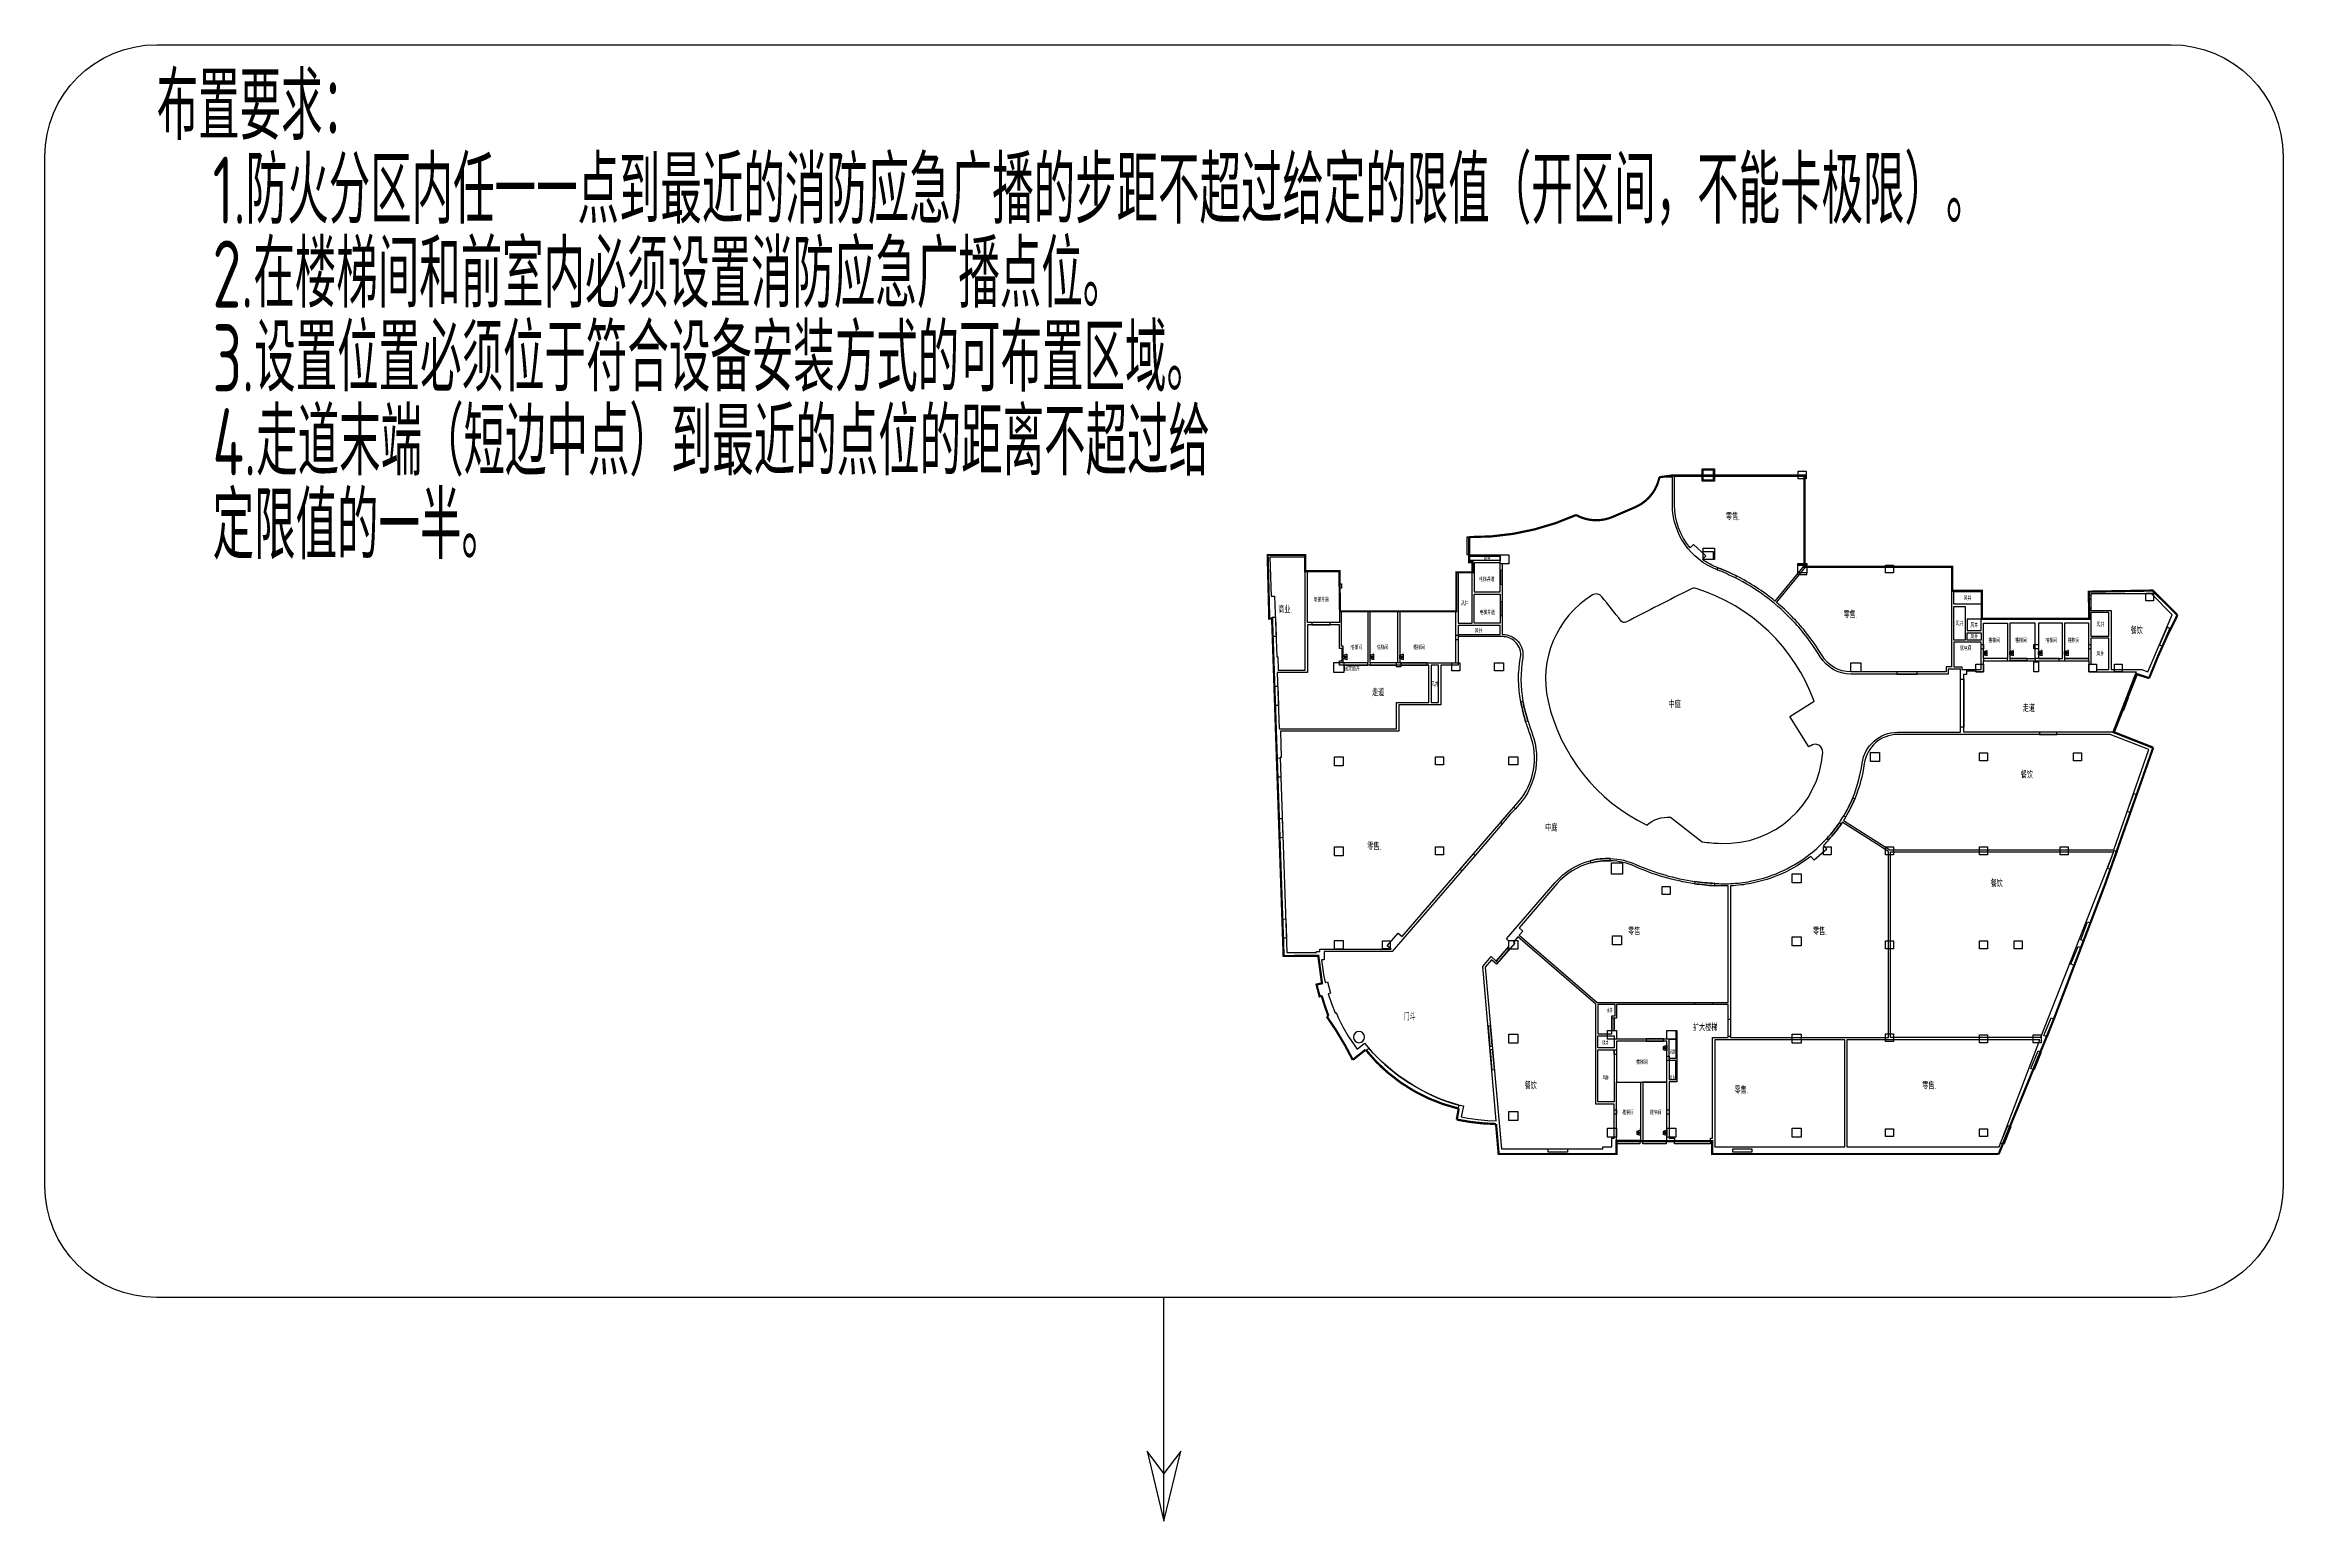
# Model space of a CAD drawing. Header units: millimetres. Extents: x 0 to 4164250, y 0 to 1261500.
# Drawn here: x 2065750 to 2265750, y 128000 to 260000 of the extents above; entities that cross this region are included whole.
import ezdxf
from ezdxf.enums import TextEntityAlignment as Align

# ---------------------------------------------------------------- set-up
doc = ezdxf.new("R2010")
doc.units = ezdxf.units.MM
doc.header["$LTSCALE"] = 1000
doc.linetypes.add('DASH', pattern=[0.35, 0.25, -0.1])
doc.layers.add('AD-AREA-DIVD', color=1, linetype='Continuous', true_color=0xff0000)
for name, color, linetype in [('AD-AREA-OUTL', 31, 'Continuous'), ('AD-NAME-ROOM', 9, 'Continuous'), ('E-FAS-DEVC', 3, 'Continuous'), ('E-UNIV-DIAG', 2, 'Continuous'), ('E-UNIV-EL', 140, 'Continuous'), ('E-UNIV-NOTE', 6, 'Continuous'), ('柱子', 7, 'Continuous'), ('门窗框线', 114, 'Continuous')]:
    doc.layers.add(name, color=color, linetype=linetype)
doc.styles.add('TH-STYLE3', font='tssdeng.shx', dxfattribs={"width": 0.65, "bigfont": 'tssdchn.shx'})

# ---------------------------------------------------------------- blocks, each defined once
blk = doc.blocks.new('E-BFAS410-4')
blk.add_lwpolyline([(-2.5, -1.5), (-1.5, 1.5), (1.5, 1.5), (2.5, -1.5)], close=True)
at = {"layer": 'E-UNIV-EL'}
for p, q in [((0, 0.5), (-0.8, 0.5)), ((-0.8, 0.5), (-0.8, -0.5)), ((0, 0.5), (0.8, 1.2)), ((0, -0.5), (0, 0.5)), ((0.8, 1.2), (0.8, -1.2)), ((0, -0.5), (-0.8, -0.5)), ((0, -0.5), (0.8, -1.2))]:
    blk.add_line(p, q, dxfattribs=at)
at = {"layer": 'E-UNIV-EL', "style": 'TH-STYLE3', "width": 0.5}
blk.add_attdef('F', text='', height=1.5, dxfattribs=at).set_placement((3.5, -1.2), align=Align.MIDDLE)

msp = doc.modelspace()

# ---------------------------------------------------------------- linework, layer by layer
at = {"layer": 'AD-AREA-DIVD', "linetype": 'DASH', "ltscale": 2, "const_width": 200}
msp.add_lwpolyline([(2256297.86, 209010.85, 0.027793692), (2253768.2, 203372.04), (2252680.5, 203730.2), (2250615.71, 198537.09), (2254129.92, 197157.12, -0.018497551), (2240331.26, 160833.9), (2214723.03, 160833.91), (2214723.03, 161983.91), (2206173.03, 161983.91), (2206173.03, 160833.91), (2195650.8, 160833.91), (2195416.8, 163513.1, -0.047494855), (2191907.17, 163911.88), (2192086.69, 164889.89, -0.166932705), (2183761.81, 170156.21), (2182614.42, 169248.98, 0.038836248), (2180300.01, 173117.87), (2180440.56, 173177.58, -0.01876645), (2179836.45, 174982.41), (2179653.13, 174927.85), (2179378.3, 175978.92), (2179865.67, 176093.9), (2179536, 178547.9), (2176438.05, 178533.91), (2175406.44, 208697.5), (2175156.59, 208688.95), (2175011.85, 214383.9), (2178371.35, 214383.91), (2178371.35, 212933.91), (2181421.35, 212933.91), (2181473.03, 209343.91), (2191873.03, 209343.91), (2191873.03, 212833.91), (2193323.03, 212833.91), (2193323.03, 213733.91), (2193021.35, 213733.91), (2193021.35, 215983.91, 0.108474649), (2202567.72, 217956.8, 0.232535743), (2205841.84, 217793), (2207841.84, 218655.05, 0.246120268), (2210013.38, 221333.91), (2211123.03, 221483.91), (2222973.03, 221483.91), (2222973.03, 213333.91), (2236173.03, 213333.91), (2236173.03, 211183.91), (2238823.03, 211183.91), (2238823.03, 208673.91), (2248423.03, 208673.91), (2248371.35, 211103.91), (2254092.8, 211203.91)], format="xyb", close=True, dxfattribs=at)
at = {"layer": 'AD-AREA-OUTL'}
for points in [[(2213821.35, 222083.92), (2214921.35, 222083.92), (2214921.35, 220983.92), (2213821.35, 220983.92)], [(2178371.35, 204083.91), (2178371.35, 214183.91), (2175218.8, 214183.91), (2175337.73, 210706.58), (2175637.56, 210716.83), (2175823.78, 205271.74), (2175923.72, 205275.15), (2175964.46, 204083.91)], [(2193021.35, 214283.91), (2195770.81, 214283.91), (2195770.81, 213883.91), (2193021.35, 213883.91)], [(2181421.35, 208333.91), (2178571.35, 208333.91), (2178571.35, 212933.91), (2181421.35, 212933.91)], [(2193271.35, 212783.91), (2192021.35, 212783.91), (2192021.35, 208283.91), (2193271.35, 208283.91)], [(2193471.35, 211083.91), (2195771.35, 211083.91), (2195771.35, 213683.91), (2193471.35, 213683.91)], [(2193471.35, 210883.91), (2195771.35, 210883.91), (2195771.35, 208283.91), (2193471.35, 208283.91)], [(2236321.35, 211133.91), (2238771.35, 211133.91), (2238771.35, 209983.91), (2236321.35, 209983.91)], [(2248571.35, 210903.91), (2248571.35, 209433.91), (2250371.35, 209433.91), (2250371.35, 204133.91), (2253129.07, 204133.91), (2253643.41, 203924.44), (2255840.01, 209032.44), (2253968.54, 210903.91)], [(2189421.35, 204533.91), (2181421.35, 204533.91), (2181421.35, 204933.91), (2181671.35, 204933.91), (2181671.35, 206033.91), (2181421.35, 206033.91), (2181421.35, 208133.91), (2178571.35, 208133.91), (2178571.35, 203883.91), (2175871.24, 203883.91), (2176043.96, 198833.91), (2186521.35, 198833.91), (2186521.35, 201183.91), (2189421.35, 201183.91)], [(2181621.35, 209323.91), (2183971.35, 209323.91), (2183971.35, 204733.91), (2181771.35, 204733.91), (2181771.35, 206233.91), (2181621.35, 206233.91)], [(2184171.35, 209323.91), (2186621.35, 209323.91), (2186621.35, 204733.91), (2184171.35, 204733.91)], [(2191821.35, 209323.91), (2186821.35, 209323.91), (2186821.35, 204733.91), (2191821.35, 204733.91)], [(2195771.35, 208083.91), (2192021.35, 208083.91), (2192021.35, 207283.91), (2195771.35, 207283.91)], [(2237321.35, 206783.91), (2236321.35, 206783.91), (2236321.35, 209783.91), (2237321.35, 209783.91)], [(2238771.35, 208633.91), (2237521.35, 208633.91), (2237521.35, 207633.91), (2238771.35, 207633.91)], [(2238971.35, 208303.91), (2241121.35, 208303.91), (2241121.35, 205143.91), (2238971.35, 205143.91)], [(2241321.35, 205133.91), (2243571.35, 205133.91), (2243571.35, 208303.91), (2241321.35, 208303.91)], [(2243871.35, 205123.91), (2246021.35, 205123.91), (2246021.35, 208293.91), (2243871.35, 208293.91)], [(2246221.35, 205123.91), (2248371.35, 205123.91), (2248371.35, 208293.91), (2246221.35, 208293.91)], [(2250171.36, 209233.91), (2248571.35, 209233.91), (2248571.35, 207133.91), (2250171.36, 207133.91)], [(2236321.35, 206583.91), (2236321.35, 204383.91), (2237021.35, 204383.91), (2237021.35, 204133.91), (2238771.35, 204133.91), (2238771.35, 206583.91)], [(2237521.35, 207433.91), (2238771.35, 207433.91), (2238771.35, 206783.91), (2237521.35, 206783.91)], [(2250171.35, 204133.91), (2250171.13, 206933.48), (2248571.35, 206933.91), (2248571.35, 204633.92), (2249071.37, 204633.91), (2249071.37, 204133.91)], [(2190271.35, 204533.91), (2189621.35, 204533.91), (2189621.35, 201183.91), (2190271.35, 201183.91)], [(2250538.85, 198533.91), (2237221.35, 198533.91), (2237221.35, 203733.91), (2237471.35, 203733.91), (2237471.35, 204033.91), (2238271.35, 204033.91), (2238271.34, 203933.91), (2238971.34, 203933.91), (2238971.35, 204933.91), (2248371.35, 204933.91), (2248371.35, 203933.91), (2252600, 203933.91)], [(2230671.35, 187833.91), (2250588.52, 187833.91), (2244076.36, 171233.91), (2230671.35, 171233.91)], [(2195914.26, 161283.91), (2204971.35, 161283.91), (2204971.35, 161483.91), (2205771.35, 161483.91), (2205771.35, 162233.91), (2205971.35, 162233.91), (2205971.35, 165283.91), (2204321.35, 165283.91), (2204321.35, 174238.12), (2197366.25, 180239.99), (2196972.55, 179783.75), (2197086.11, 179685.76), (2195461.75, 177803.41), (2195007.5, 178195.4), (2194436.23, 177533.4)], [(2204521.35, 171583.91), (2205771.35, 171583.91), (2205771.35, 173183.91), (2206071.35, 173183.91), (2206071.35, 174183.91), (2204521.35, 174183.91)], [(2216171.35, 171233.91), (2216171.35, 174183.91), (2206171.35, 174183.91), (2206171.35, 172983.91), (2205971.35, 172983.91), (2205971.36, 171883.92), (2206171.33, 171883.92), (2206171.35, 171133.91), (2210671.34, 171133.91), (2210671.35, 171883.91), (2211571.35, 171883.91), (2211571.35, 167283.91), (2210871.35, 167283.91), (2210871.35, 162233.91), (2211371.38, 162233.91), (2211371.38, 162033.91), (2214571.38, 162033.82), (2214571.38, 162233.91), (2214771.35, 162233.91), (2214771.35, 171233.91)], [(2204521.35, 171383.91), (2205971.35, 171383.91), (2205971.35, 170333.91), (2204521.35, 170333.91)], [(2204521.35, 170133.91), (2205971.35, 170133.91), (2205971.35, 165483.91), (2204521.35, 165483.91)], [(2206171.35, 167263.91), (2210671.35, 167263.91), (2210671.35, 170933.91), (2206171.35, 170933.91)], [(2211471.35, 169383.91), (2210871.35, 169383.91), (2210871.35, 171083.92), (2211471.35, 171083.92)], [(2226571.35, 171033.91), (2214971.35, 171033.91), (2214971.35, 161483.91), (2226571.35, 161483.91)], [(2243997.19, 171033.91), (2226771.35, 171033.91), (2226771.35, 161483.91), (2240366.03, 161483.91)], [(2211471.35, 169183.91), (2210871.35, 169183.91), (2210871.35, 167483.91), (2211471.35, 167483.91)], [(2206171.35, 167263.91), (2208321.35, 167263.91), (2208321.35, 162033.91), (2206171.35, 162033.91)], [(2208520.83, 162033.91), (2210671.35, 162033.91), (2210671.35, 167263.91), (2208520.83, 167263.91)]]:
    msp.add_lwpolyline(points, close=True, dxfattribs=at)
for points in [[(2180071.21, 178933.91), (2180071.22, 178183.96), (2179834.43, 178183.96), (2179880.21, 177746.9), (2180011.95, 176865.14), (2180157.6, 176163.61), (2180351.39, 176209.6), (2180611.63, 175212.95), (2180419.53, 175156.95), (2180701.21, 174283.73), (2181032.43, 173439.85), (2181036.34, 173430.65), (2181128.38, 173469.75, 0.060061963), (2183010.78, 170206.74), (2183674.83, 170738.28), (2184308.76, 169972.18, 0.126743345), (2191646.27, 165303.61), (2192206.89, 165160.95), (2192212.38, 165159.68), (2192220.62, 165195.14), (2192512.84, 165127.27), (2192289.26, 164164.64), (2192893.43, 164042.23), (2193775.79, 163914.51), (2194684.71, 163836.06), (2195441.67, 163812.47), (2194229.6, 177600.08), (2194986.75, 178477.48), (2195440.99, 178085.49), (2196571.35, 179395.37), (2196571.35, 179865.79), (2196349.78, 180057), (2200703.58, 185102.27, -0.152021144), (2203831.34, 187050.62, -0.072967074), (2205620.52, 187247.67, -0.095966598), (2207918.1, 186716.18, 0.034470114), (2210490.22, 185777.97, 0.033817269), (2213166.02, 185198.57, 0.022939562), (2214957.07, 185019.3, 0.026827212), (2216370.69, 185006.55, 0.036888367), (2218158.1, 185219.12, 0.063254514), (2221158.74, 186208.36, 0.055680586), (2223483.82, 187653.27, 0.040683964), (2224976.27, 189039.77, 0.036628578), (2226090.71, 190453.28, 0.014108749), (2226476.62, 191060.43, 0.03662859), (2227283.4, 192669.5, 0.063674577), (2228120.23, 195760.98, -0.373636224), (2231291.61, 198533.91), (2236921.35, 198533.91), (2236921.35, 204183.91), (2235821.35, 204183.91), (2235821.35, 203733.91), (2227118.33, 203733.91, -0.263529203), (2224373.15, 205288.77, 0.034531757), (2222898.85, 207401.99, 0.024331231), (2221702.73, 208747.09, 0.081947128), (2216806.15, 212330.61, 0.024331231), (2215162.3, 213063.91, -0.307417986), (2211171.35, 218855.63), (2211171.35, 221333.91), (2210013.38, 221333.91, -0.246120268), (2207841.84, 218655.05), (2205841.84, 217793, -0.232535743), (2202567.72, 217956.8, -0.108464558), (2193021.35, 215983.91), (2193021.35, 214383.91), (2196571.35, 214383.91), (2196571.35, 213583.91), (2195971.35, 213583.91), (2195971.35, 207283.91, -0.471872406), (2197798.79, 205176.89, 0.086633803), (2197820.12, 201304.5, 0.033564408), (2198254.67, 199569.76, 0.008192837), (2198651.68, 198406.63, -0.290445672), (2197152.12, 191701.27, 0.036712269), (2195976.14, 190338.52), (2193546.76, 187523.3), (2192370.79, 186160.55), (2186134.59, 178933.91)], [(2222921.35, 213420.69), (2220336.62, 210268.1, 0.054873363), (2216887.73, 212513.47, 0.02394224), (2215243.87, 213246.77, -0.026927145), (2214534.32, 213568.38, -0.03976702), (2213859.41, 213990.48), (2214155.81, 214313.2), (2213051.07, 215327.86), (2212762.47, 215013.64, -0.175482196), (2211371.35, 218855.28), (2211371.35, 221433.91), (2222921.35, 221433.91)], [(2223068.63, 213283.91), (2236121.35, 213283.91), (2236121.35, 204383.91), (2235621.35, 204383.91), (2235621.35, 203933.91), (2227118.15, 203933.91, -0.263559575), (2224545.24, 205391.89, 0.034911741), (2223048.48, 207535.05, 0.023703058), (2221852.36, 208880.15, 0.024950908), (2220488.84, 210141.95)], [(2211003.47, 190943.41), (2213821.62, 188741.63, 0.02233398), (2215508.12, 188598.33, 0.405015708), (2224600.04, 196727.3, 0.630813976), (2223529.26, 197335.95, -0.025087001), (2223362.29, 197231.61), (2221666.54, 199945.37), (2223838.87, 201302.79, 0.234123038), (2213306.24, 211384.3, 0.196520459), (2212816.1, 211342.76, -0.000160731), (2207024.44, 208383.93, -0.358308477), (2206590.06, 208479.3, -0.000187057), (2204877.51, 210657.93, 0.381789356), (2204024.82, 210809.2, 0.320902462), (2200061.46, 201326.79, 0.227112064), (2208875.64, 190242.14, -0.193706044)], [(2195971.35, 207083.91), (2192046.65, 207083.91), (2192021.35, 204533.91), (2190471.35, 204533.91), (2190471.35, 200983.91), (2186721.35, 200983.91), (2186721.35, 198633.91), (2176150.86, 198633.91), (2176231.35, 196280.41), (2176131.89, 196277.01), (2176727.97, 178833.91), (2179384.95, 178833.96), (2179384.95, 178933.93), (2179671.35, 178933.93), (2179671.35, 179133.91), (2186043.01, 179133.91), (2185702.32, 179427.91), (2186682.3, 180563.53), (2187022.99, 180269.53), (2197000.7, 191831.93), (2197397.55, 192291.8, 0.275125234), (2198466.26, 198336.42, -0.015821003), (2198063.36, 199511.44, -0.026668966), (2197623.42, 201268.3, -0.093537814), (2197601.71, 205210.92, 0.472698839)], [(2226463.44, 190658.45), (2230600.4, 188033.91), (2250615.38, 188033.91), (2253753.41, 196982.67), (2250299.51, 198333.91), (2231311.6, 198333.91, 0.375528552), (2228317.69, 195733.63, -0.063674577), (2227467.6, 192593.18, -0.03662859), (2226647.71, 190957.95, -0.014094469)], [(2197481.18, 181061.95), (2197821.86, 180767.96), (2197496.92, 180391.41), (2204458.54, 174383.91), (2216171.35, 174383.91), (2216171.35, 184798.92, -0.021143232), (2214937.13, 184820.09, -0.020165528), (2213146.08, 184999.37, -0.070822888), (2207837.27, 186534.54, 0.097129433), (2205642.66, 187046.67, 0.072777057), (2203853.48, 186849.62, 0.15346618), (2200854.99, 184971.61)]]:
    msp.add_lwpolyline(points, format="xyb", close=True, dxfattribs=at)
msp.add_lwpolyline([(2216371.35, 184806.38), (2216371.35, 171233.91), (2230471.35, 171233.91), (2230471.35, 187878.93), (2226355.58, 190490.03, -0.003830145), (2226248.18, 190329.14, -0.03568477), (2225133.74, 188915.62, -0.013480636), (2224661.84, 188424.99), (2224964.77, 188078.53), (2223835.53, 187091.2), (2223532.62, 187437.65, -0.11787199), (2218181.78, 185020.01, -0.035684688), (2216394.37, 184807.44, -0.000456264), (2216371.35, 184806.38, 1.218045454)], format="xyb", dxfattribs=at)
at = {"layer": 'E-UNIV-DIAG'}
msp.add_lwpolyline([(2255750, 148000), (2075750, 148000, -0.414213562), (2065750, 158000), (2065750, 250000, -0.414213562), (2075750, 260000), (2255750, 260000, -0.414213562), (2265750, 250000), (2265750, 158000, -0.414213562)], format="xyb", close=True, dxfattribs=at)
for points in [[(2165750, 128000), (2165750, 148000)], [(2165750, 128000), (2167250, 134276.24), (2165750, 132276.24), (2164250, 134276.24), (2165750, 128000)]]:
    msp.add_lwpolyline(points, dxfattribs=at)
at = {"layer": '柱子'}
for points in [[(2213921.35, 221983.92), (2214821.35, 221983.92), (2214821.35, 221083.92), (2213921.35, 221083.92)], [(2213921.35, 221983.92), (2214821.35, 221983.92), (2214821.35, 221083.92), (2213921.35, 221083.92)], [(2222421.35, 221883.92), (2223121.35, 221883.92), (2223121.35, 221183.92), (2222421.35, 221183.92)], [(2195771.35, 214383.91), (2196571.35, 214383.91), (2196571.35, 213583.91), (2195771.35, 213583.91)], [(2213921.3, 214983.97), (2214921.35, 214983.97), (2214921.35, 213983.97), (2213921.3, 213983.97)], [(2213921.3, 214683.97), (2214821.3, 214683.97), (2214821.3, 213983.97), (2213921.3, 213983.97)], [(2213921.3, 214683.97), (2214821.3, 214683.97), (2214821.3, 213983.97), (2213921.3, 213983.97)], [(2223171.37, 213483.91), (2222371.37, 213483.91), (2222371.37, 213633.91), (2223171.37, 213633.91), (2223171.37, 213483.91)], [(2222371.37, 213483.91), (2223171.37, 213483.91), (2223171.37, 212783.91), (2222371.37, 212783.91)], [(2223171.37, 212783.91), (2222371.37, 212783.91), (2222371.37, 212633.91), (2223171.37, 212633.91), (2223171.37, 212783.91)], [(2230221.35, 213483.92), (2230921.35, 213483.92), (2230921.35, 212783.92), (2230221.35, 212783.92)], [(2181421.36, 211413.91), (2181421.36, 211813.91), (2181621.36, 211813.91), (2181621.36, 211413.91)], [(2248371.35, 210833.92), (2248571.35, 210833.92), (2248571.35, 210433.92), (2248371.35, 210433.92)], [(2253471.35, 210983.92), (2254171.35, 210983.92), (2254171.35, 210283.92), (2253471.35, 210283.92)], [(2191821.35, 206813.91), (2191821.35, 207213.91), (2192021.35, 207213.91), (2192021.35, 206813.91)], [(2238771.35, 206393.92), (2238971.35, 206393.92), (2238971.35, 205993.92), (2238771.35, 205993.92)], [(2243471.35, 206393.92), (2243871.35, 206393.92), (2243871.35, 205993.92), (2243471.35, 205993.92)], [(2248371.35, 206393.92), (2248571.35, 206393.92), (2248571.35, 205993.92), (2248371.35, 205993.92), (2248371.35, 206393.92)], [(2180921.35, 204783.91), (2181821.35, 204783.91), (2181821.35, 203883.91), (2180921.35, 203883.91)], [(2186521.35, 204783.91), (2186921.35, 204783.91), (2186921.35, 204383.92), (2186521.35, 204383.92)], [(2191471.35, 204733.91), (2192171.35, 204733.91), (2192171.35, 204033.91), (2191471.35, 204033.91)], [(2195271.45, 204734), (2196071.45, 204734), (2196071.45, 204034), (2195271.45, 204034)], [(2227121.35, 204733.91), (2228021.35, 204733.91), (2228021.35, 203933.91), (2227121.35, 203933.91)], [(2238271.34, 204633.92), (2238971.34, 204633.92), (2238971.34, 203933.92), (2238271.34, 203933.92)], [(2243471.35, 204833.92), (2243871.35, 204833.92), (2243871.35, 203933.92), (2243471.35, 203933.92)], [(2248371.37, 204633.92), (2249071.37, 204633.92), (2249071.37, 203933.92), (2248371.37, 203933.92)], [(2250671.35, 204633.92), (2251371.35, 204633.92), (2251371.35, 203933.92), (2250671.35, 203933.92)], [(2180971.35, 196333.91), (2181771.35, 196333.91), (2181771.35, 195533.91), (2180971.35, 195533.91)], [(2190021.34, 196333.92), (2190721.34, 196333.92), (2190721.34, 195633.92), (2190021.34, 195633.92)], [(2196571.35, 196333.91), (2197371.35, 196333.91), (2197371.35, 195633.91), (2196571.35, 195633.91)], [(2228871.35, 196733.91), (2229671.35, 196733.91), (2229671.35, 195933.91), (2228871.35, 195933.91)], [(2238621.35, 196683.92), (2239321.35, 196683.92), (2239321.35, 195983.92), (2238621.35, 195983.92)], [(2247021.35, 196683.92), (2247721.35, 196683.92), (2247721.35, 195983.92), (2247021.35, 195983.92)], [(2180971.35, 188283.92), (2181771.35, 188283.92), (2181771.35, 187483.92), (2180971.35, 187483.92)], [(2190021.35, 188283.92), (2190721.35, 188283.92), (2190721.35, 187583.92), (2190021.35, 187583.92)], [(2224671.35, 188283.92), (2225371.35, 188283.92), (2225371.35, 187583.92), (2224671.35, 187583.92)], [(2230221.35, 188283.92), (2230921.35, 188283.92), (2230921.35, 187583.92), (2230221.35, 187583.92)], [(2238621.35, 188283.92), (2239321.35, 188283.92), (2239321.35, 187583.92), (2238621.35, 187583.92)], [(2245821.35, 188283.92), (2246521.35, 188283.92), (2246521.35, 187583.92), (2245821.35, 187583.92)], [(2205721.35, 186858.91), (2206721.35, 186858.91), (2206721.35, 185858.91), (2205721.35, 185858.91)], [(2210271.35, 184733.91), (2210971.35, 184733.91), (2210971.35, 184033.91), (2210271.35, 184033.91)], [(2221871.35, 185883.91), (2222671.35, 185883.91), (2222671.35, 185083.91), (2221871.35, 185083.91)], [(2205821.35, 180333.91), (2206621.35, 180333.91), (2206621.35, 179533.91), (2205821.35, 179533.91)], [(2221871.35, 180233.9), (2222671.35, 180233.9), (2222671.35, 179433.9), (2221871.35, 179433.9)], [(2180971.35, 179933.91), (2181771.35, 179933.91), (2181771.35, 179133.91), (2180971.35, 179133.91)], [(2185271.35, 179883.91), (2185971.35, 179883.91), (2185971.35, 179183.91), (2185271.35, 179183.91)], [(2196571.35, 179933.92), (2197371.35, 179933.92), (2197371.35, 179133.92), (2196571.35, 179133.92)], [(2230221.35, 179883.92), (2230921.35, 179883.92), (2230921.35, 179183.92), (2230221.35, 179183.92)], [(2238621.35, 179883.92), (2239321.35, 179883.92), (2239321.35, 179183.92), (2238621.35, 179183.92)], [(2241721.35, 179883.91), (2242421.35, 179883.91), (2242421.35, 179183.91), (2241721.35, 179183.91)], [(2196571.35, 171533.91), (2197371.35, 171533.91), (2197371.35, 170733.91), (2196571.35, 170733.91)], [(2205371.34, 171883.9), (2206171.34, 171883.9), (2206171.34, 171083.9), (2205371.34, 171083.9)], [(2205971.35, 169733.91), (2205971.35, 170133.91), (2206171.35, 170133.91), (2206171.35, 169733.91)], [(2210671.34, 171883.92), (2211471.34, 171883.92), (2211471.34, 171083.92), (2210671.34, 171083.92)], [(2221871.35, 171533.92), (2222671.35, 171533.92), (2222671.35, 170733.92), (2221871.35, 170733.92)], [(2230221.34, 171583.92), (2230921.34, 171583.92), (2230921.34, 170883.92), (2230221.34, 170883.92)], [(2238621.35, 171483.91), (2239321.35, 171483.91), (2239321.35, 170783.91), (2238621.35, 170783.91)], [(2243421.35, 171483.92), (2244121.35, 171483.92), (2244121.35, 170783.92), (2243421.35, 170783.92)], [(2210671.34, 169183.91), (2210671.34, 169583.91), (2210871.34, 169583.91), (2210871.34, 169183.91)], [(2196571.35, 164633.91), (2197371.35, 164633.91), (2197371.35, 163833.91), (2196571.35, 163833.91)], [(2205971.35, 164393.91), (2205971.35, 164793.91), (2206171.35, 164793.91), (2206171.35, 164393.91)], [(2210671.34, 164393.91), (2210671.34, 164793.91), (2210871.34, 164793.91), (2210871.34, 164393.91)], [(2205371.37, 163133.9), (2206171.37, 163133.9), (2206171.37, 162333.9), (2205371.37, 162333.9)], [(2210671.37, 163133.92), (2211471.37, 163133.92), (2211471.37, 162333.92), (2210671.37, 162333.92)], [(2221871.35, 163133.91), (2222671.35, 163133.91), (2222671.35, 162333.91), (2221871.35, 162333.91)], [(2230221.35, 163083.92), (2230921.35, 163083.92), (2230921.35, 162383.92), (2230221.35, 162383.92)], [(2238621.34, 163083.92), (2239321.34, 163083.92), (2239321.34, 162383.92), (2238621.34, 162383.92)]]:
    msp.add_lwpolyline(points, close=True, dxfattribs=at)
msp.add_lwpolyline([(2183671.35, 171283.92, 1), (2182671.35, 171283.92, 1), (2183671.35, 171283.92, 1)], format="xyb", close=True, dxfattribs=at)
at = {"layer": '门窗框线'}
for points in [[(2193021.35, 215983.91), (2192821.35, 215983.91), (2192821.35, 214433.91), (2193021.35, 214433.91)], [(2195971.35, 210203.91), (2195771.35, 210203.91), (2195771.35, 208963.91), (2195971.35, 208963.91)], [(2180591.35, 208333.91), (2178951.35, 208333.91), (2178951.35, 208133.91), (2180591.35, 208133.91)], [(2254683.97, 206353.91), (2254934.34, 206246.61), (2255620.59, 207823.02), (2255371.48, 207933.16)], [(2183971.35, 204733.91), (2181821.35, 204733.91), (2181821.35, 204533.91), (2183971.35, 204533.91)], [(2189271.35, 204733.91), (2186921.35, 204733.91), (2186921.35, 204533.91), (2189271.35, 204533.91)], [(2237471.35, 204133.91), (2238271.34, 204133.91), (2238271.34, 204033.91), (2237471.35, 204033.91)], [(2241121.35, 205143.91), (2238971.35, 205143.91), (2238971.35, 204933.91), (2241121.35, 204933.91)], [(2242871.35, 205133.91), (2241321.35, 205133.91), (2241321.35, 204943.91), (2242871.35, 204943.91)], [(2245721.35, 205123.91), (2243571.35, 205123.91), (2243571.35, 204933.91), (2245721.35, 204933.91)], [(2248371.35, 205123.91), (2246221.35, 205123.91), (2246221.35, 204933.91), (2248371.35, 204933.91)], [(2233041.23, 203933.91), (2231241.23, 203933.91), (2231241.23, 203733.91), (2233041.23, 203733.91)], [(2236921.35, 203283.91), (2237221.35, 203283.91), (2237221.35, 198983.91), (2236921.35, 198983.91)], [(2251506.99, 200516.42), (2251935.69, 201637.23), (2251748.89, 201708.68), (2251320.19, 200587.87)], [(2245521.35, 198533.91), (2243971.35, 198533.91), (2243971.35, 198333.91), (2245521.35, 198333.91)], [(2252659.97, 192960.46), (2252073.31, 191352.76), (2251802.27, 191454.26), (2252402.25, 193056.42)], [(2250913.78, 187875.06), (2250327.13, 186267.35), (2250056.09, 186368.85), (2250656.07, 187971.01)], [(2248513.39, 181487.59), (2247926.73, 179879.89), (2247655.69, 179981.39), (2248255.67, 181583.55)], [(2247707.09, 179276.21), (2247064.14, 177680.58), (2246774.8, 177799.88), (2247426.75, 179391.29)], [(2213221.35, 174383.91), (2214771.35, 174383.91), (2214771.35, 174183.91), (2213221.35, 174183.91)], [(2194921.76, 172265.55), (2194700.27, 172246.08), (2194857.9, 170453), (2195084.75, 170473.63)], [(2205971.35, 172983.91), (2205771.35, 172983.91), (2205771.35, 171883.91), (2205971.35, 171883.91)], [(2216171.35, 172883.91), (2216371.35, 172883.91), (2216371.35, 171333.91), (2216171.35, 171333.91)], [(2195105.66, 170173.62), (2194884.17, 170154.15), (2195041.8, 168361.06), (2195268.65, 168381.7)], [(2210371.35, 171133.91), (2208821.35, 171133.91), (2208821.35, 170933.91), (2210371.35, 170933.91)], [(2206221.35, 162033.91), (2208270.83, 162033.91), (2208270.83, 161733.91), (2206221.35, 161733.91)], [(2208520.83, 162033.91), (2210620.83, 162033.91), (2210620.83, 161733.91), (2208520.83, 161733.91)], [(2211371.38, 162033.91), (2214571.37, 162033.88), (2214571.37, 161733.88), (2211371.38, 161733.91)], [(2216561.06, 161283.91), (2218281.06, 161283.91), (2218281.06, 161009.52), (2216561.06, 161009.52)]]:
    msp.add_lwpolyline(points, close=True, dxfattribs=at)
at = {"layer": '门窗框线', "elevation": 0}
for points in [[(2195971.35, 213003.91), (2195771.35, 213003.91), (2195771.35, 211763.91), (2195971.35, 211763.91)], [(2186521.35, 204733.89), (2184171.35, 204733.89), (2184171.35, 204533.91), (2186521.35, 204533.91)], [(2245295.75, 172889.85), (2244652.8, 171294.22), (2244363.47, 171413.52), (2245015.42, 173004.93)], [(2244129.52, 169945.39), (2243486.57, 168349.77), (2243197.23, 168469.07), (2243849.19, 170060.47)], [(2241420.08, 163275.4), (2240777.13, 161679.78), (2240487.79, 161799.08), (2241139.75, 163390.49)], [(2200088.71, 161284.41), (2201808.7, 161284.41), (2201808.7, 161009.36), (2200088.71, 161009.36)]]:
    msp.add_lwpolyline(points, close=True, dxfattribs=at)
at = {"layer": '门窗框线'}
for points in [[(2216887.73, 212513.47), (2216806.15, 212330.61, 0.024331233), (2215162.3, 213063.91), (2215243.87, 213246.77), (2216084, 212898.33)], [(2197820.12, 201304.5), (2197623.42, 201268.3, 0.026668967), (2198063.36, 199511.44), (2198254.67, 199569.76, -0.033564407)], [(2226476.63, 191060.43), (2226655.87, 190970.56, 0.035393985), (2227462.65, 192579.63), (2227283.4, 192669.5, -0.036627441)], [(2197000.7, 191831.93), (2197152.12, 191701.27, 0.036712262), (2195976.14, 190338.52), (2195824.73, 190469.18)], [(2224976.27, 189039.77), (2225133.74, 188915.62, 0.035684762), (2226248.18, 190329.14), (2226090.71, 190453.28, -0.036628976)], [(2213166.02, 185198.57), (2213146.08, 184999.37, 0.020165526), (2214937.13, 184820.09), (2214957.07, 185019.3, -0.022939564)]]:
    msp.add_lwpolyline(points, format="xyb", close=True, dxfattribs=at)
at = {"layer": '门窗框线', "elevation": 0}
for points in [[(2175702.12, 208829.66), (2175761.38, 207110.68), (2175461.08, 207100.41), (2175402.77, 208819.42), (2175702.12, 208829.65)], [(2175912.87, 202652.88), (2175972.14, 200933.9), (2175671.84, 200923.63), (2175613.52, 202642.64), (2175912.87, 202652.88)], [(2176132.3, 196237), (2176191.56, 194518.02), (2175891.26, 194507.75), (2175832.95, 196226.76), (2176132.3, 196237)], [(2176316.87, 190840.16), (2176376.14, 189121.18), (2176075.84, 189110.91), (2176017.52, 190829.92), (2176316.87, 190840.15)]]:
    msp.add_lwpolyline(points, dxfattribs=at)
at = {"layer": '门窗框线'}
for points in [[(2193395.35, 187653.96), (2193546.76, 187523.3), (2192370.79, 186160.55), (2192219.37, 186291.22), (2193395.35, 187653.96)], [(2176624.97, 181845.43), (2176684.24, 180126.45), (2176383.94, 180116.18), (2176325.62, 181835.19), (2176624.97, 181845.43)], [(2195440.99, 178085.49), (2195592.41, 177954.82), (2196572.39, 179090.45), (2196420.98, 179221.11), (2195440.99, 178085.49)]]:
    msp.add_lwpolyline(points, dxfattribs=at)
msp.add_lwpolyline([(2203831.34, 187050.62), (2203853.48, 186849.62, -0.072777135), (2205642.66, 187046.67), (2205620.52, 187247.67, 0.072967067), (2203831.34, 187050.62)], format="xyb", dxfattribs=at)
at = {"layer": '门窗框线', "elevation": 0}
msp.add_lwpolyline([(2184042.98, 170288.63), (2183800.62, 170046.27, 0.163063006), (2192063.64, 164921.1), (2192127.77, 165188.52, -0.145177687)], format="xyb", close=True, dxfattribs=at)

# ---------------------------------------------------------------- block references
at = {"layer": 'E-FAS-DEVC', "xscale": 100, "yscale": 100, "zscale": 100, "rotation": 90}
for p in [(2181921.35, 205265.5), (2184321.35, 205265.5), (2186971.35, 205265.5), (2239121.35, 205604.27), (2241471.35, 205604.27), (2244021.35, 205604.27), (2246371.35, 205604.27), (2210521.35, 170306.73), (2208171.9, 162733.92), (2210521.37, 162733.92)]:
    msp.add_blockref('E-BFAS410-4', p, dxfattribs=at).add_auto_attribs({'F': 'W'})

# ---------------------------------------------------------------- texts
at = {"layer": 'AD-NAME-ROOM', "style": 'TH-STYLE3', "width": 0.7}
for s, p in [('零售.', (2215962.87, 217498.73)), ('商业.', (2175953.98, 209189.38)), ('零售.', (2226464.79, 208736.42)), ('餐饮', (2252106.47, 207320.12)), ('走道', (2184333.97, 201767.18)), ('走道', (2242471.07, 200373.13)), ('餐饮', (2242290.74, 194421.87)), ('零售.', (2183910.81, 188015.8)), ('餐饮', (2239597.27, 184703.99)), ('零售', (2207214.94, 180425.53)), ('零售.', (2223729.99, 180425.53)), ('门斗', (2187141.15, 172778.52)), ('扩大楼梯', (2213009.22, 171832.04)), ('餐饮', (2197964.45, 166626.97)), ('零售.', (2216723.25, 166227.24)), ('零售.', (2233502.9, 166626.97))]:
    msp.add_text(s, height=600, rotation=0.0030599, dxfattribs=at).set_placement(p)
at = {"layer": 'AD-NAME-ROOM', "linetype": 'ByBlock', "style": 'TH-STYLE3'}
for s, height, rotation, width, p in [('风井', 350, 0.0030599, 0.7, (2194618.84, 214085.64)), ('电梯井道', 375, 0.0030599, 0.7, (2194592.72, 212251.94)), ('电梯井道', 375, 0.0030599, 0.7, (2179794.91, 210430.79)), ('风井', 375, 0.0030599, 0.7, (2192620.13, 210086.19)), ('风井', 375, 0.0030599, 0.7, (2237543.66, 210556.76)), ('电梯井道', 375, 0.0030599, 0.7, (2194626.47, 209284.14)), ('风井', 375, 0.0030599, 0.7, (2236818.66, 208281.76)), ('风井', 375, 0.0030599, 0.7, (2238143.66, 208131.76)), ('风井', 375, 0.0030599, 0.7, (2249418.52, 208194.78)), ('楼梯间', 375, 0.0030599, 0.7, (2182927.93, 206164.44)), ('楼梯间', 375, 0.0030599, 0.7, (2185277.28, 206164.44)), ('楼梯间', 375, 0.0030599, 0.7, (2188532.88, 206164.44)), ('风井', 375, 0.0030599, 0.7, (2193857.03, 207644.25)), ('弱电间', 375, 0.0030599, 0.7, (2237379.41, 206087.01)), ('风井', 375, 0.0030599, 0.7, (2238143.66, 207106.76)), ('楼梯间', 375, 0.0030599, 0.7, (2239923.61, 206783.6)), ('楼梯间', 375, 0.0030599, 0.7, (2242318.62, 206783.6)), ('楼梯间', 375, 0.0030599, 0.7, (2245021.16, 206783.6)), ('楼梯间', 375, 0.0030599, 0.7, (2247034.09, 206783.6)), ('固定窗井', 375, 0.0030599, 0.7, (2182546.84, 204265.06)), ('风井', 375, 0.0030599, 0.7, (2249405.17, 205586.31)), ('风井', 375, 0.0030599, 0.7, (2189943.66, 202856.76)), ('水井', 350, 359.9971586, 0.6, (2205574.08, 173697.94)), ('风井', 350, 359.9971586, 0.6, (2205183.43, 170795.07)), ('风井', 350, 359.9971586, 0.6, (2211204.61, 169981.69)), ('楼梯间', 375, 0.0030599, 0.7, (2208454.97, 169082.87)), ('风井', 350, 359.9971586, 0.6, (2205217.62, 167674.35)), ('风井', 350, 359.9971586, 0.6, (2211223.71, 167674.35)), ('楼梯间', 375, 0.0030599, 0.7, (2207215.25, 164578.43)), ('楼梯间', 375, 0.0030599, 0.7, (2209682.56, 164578.43))]:
    msp.add_text(s, height=height, rotation=rotation, dxfattribs=dict(at, width=width)).set_placement(p, align=Align.MIDDLE)
at = {"layer": 'AD-NAME-ROOM', "style": 'TH-STYLE3', "width": 0.7}
for p in [(2211382.17, 201090.4), (2200353.73, 190061.95)]:
    msp.add_text('中庭', height=600, rotation=0.0030599, dxfattribs=at).set_placement(p, align=Align.MIDDLE)
at = {"layer": 'E-UNIV-NOTE', "style": 'TH-STYLE3', "width": 0.65}
for s, p in [('布置要求：', (2075750, 254500)), ('1.防火分区内任一一点到最近的消防应急广播的步距不超过给定的限值（开区间，不能卡极限）。', (2080750, 247000)), ('2.在楼梯间和前室内必须设置消防应急广播点位。', (2080750, 239500)), ('3.设置位置必须位于符合设备安装方式的可布置区域。', (2080750, 232000)), ('4.走道末端（短边中点）到最近的点位的距离不超过给', (2080750, 224500)), ('定限值的一半。', (2080750, 217000))]:
    msp.add_text(s, height=6000, dxfattribs=at).set_placement(p, align=Align.MIDDLE_LEFT)

doc.saveas('drawing.dxf')
